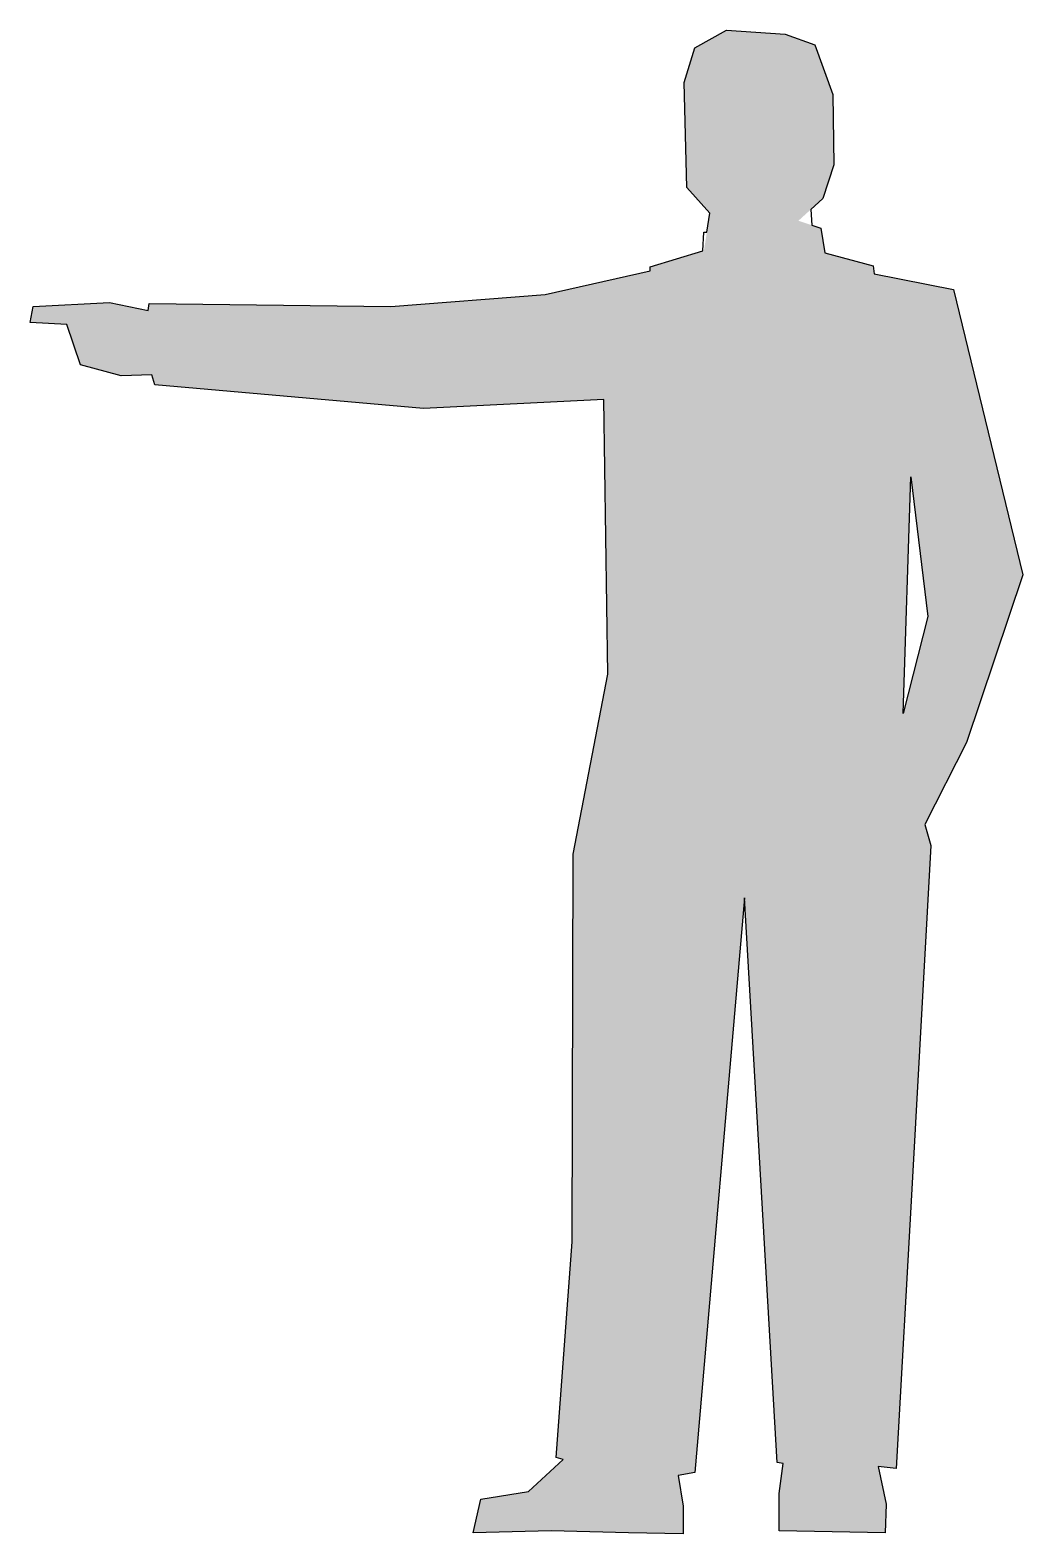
# Model space of a CAD drawing. Extents: x 2172 to 3372, y -4507 to -2689.
import ezdxf

# ---------------------------------------------------------------- set-up
doc = ezdxf.new("R2010")
doc.units = 0
doc.layers.get('0').update_dxf_attribs({"linetype": 'CONTINUOUS'})

# ---------------------------------------------------------------- blocks, each defined once
blk = doc.blocks.new('*U0')
at = {"linetype": 'CONTINUOUS'}
for points in [[(3013.7, -2689.4), (2975.4, -2710.9), (3084.4, -2694.2)], [(3084.4, -2694.2), (2975.4, -2710.9), (3120.3, -2707.4)], [(3120.3, -2707.4), (2975.4, -2710.9), (3141.9, -2767.2)], [(2975.4, -2710.9), (2962.3, -2752.9), (3141.9, -2767.2)], [(2962.3, -2752.9), (2965.8, -2879.8), (3141.9, -2767.2)], [(3141.9, -2767.2), (2965.8, -2879.8), (3143.1, -2852.3)], [(3143.1, -2852.3), (2965.8, -2879.8), (3129.9, -2893)], [(2965.8, -2879.8), (2993.4, -2910.9), (3129.9, -2893)], [(3129.9, -2893), (2993.4, -2910.9), (3100.5, -2919.9)], [(2993.4, -2910.9), (2986.3, -2956.1), (3100.5, -2919.9)], [(3100.5, -2919.9), (2986.3, -2956.1), (3127.5, -2928.9)], [(3127.5, -2928.9), (2986.3, -2956.1), (3132.3, -2958.8)], [(2986.3, -2956.1), (2921.5, -2975.6), (3132.3, -2958.8)], [(3132.3, -2958.8), (2921.5, -2975.6), (3191, -2974.4)], [(2921.5, -2980.4), (2794.6, -3009.1), (3192.2, -2984)], [(3191, -2974.4), (2921.5, -2975.6), (3192.2, -2984)], [(2921.5, -2975.6), (2921.5, -2980.4), (3192.2, -2984)], [(3192.2, -2984), (2794.6, -3009.1), (3288, -3003.1)], [(2794.6, -3009.1), (2607.8, -3023.5), (3236.5, -3229.5)], [(3288, -3003.1), (2794.6, -3009.1), (3236.5, -3229.5)], [(3288, -3003.1), (3236.5, -3229.5), (3371.8, -3348)], [(2175.5, -3023.5), (2171.9, -3042.7), (2314.4, -3028.3)], [(2314.4, -3028.3), (2171.9, -3042.7), (2216.2, -3045.1)], [(2267.7, -3018.7), (2175.5, -3023.5), (2314.4, -3028.3)], [(2314.4, -3028.3), (2216.2, -3045.1), (2865.3, -3136.1)], [(2315.6, -3019.9), (2314.4, -3028.3), (2607.8, -3023.5)], [(2607.8, -3023.5), (2314.4, -3028.3), (2865.3, -3136.1)], [(2607.8, -3023.5), (2865.3, -3136.1), (3236.5, -3229.5)], [(2216.2, -3045.1), (2232.9, -3094.2), (2319.2, -3106.1)], [(2216.2, -3045.1), (2319.2, -3106.1), (2865.3, -3136.1)], [(2232.9, -3094.2), (2282, -3107.3), (2319.2, -3106.1)], [(2319.2, -3106.1), (2322.8, -3118.1), (2865.3, -3136.1)], [(2322.8, -3118.1), (2647.3, -3146.8), (2865.3, -3136.1)], [(2865.3, -3136.1), (2870, -3467.8), (3236.5, -3229.5)], [(3236.5, -3229.5), (2870, -3467.8), (3226.9, -3515.7)], [(3236.5, -3229.5), (3256.8, -3398.3), (3371.8, -3348)], [(3371.8, -3348), (3256.8, -3398.3), (3303.6, -3550.4)], [(3256.8, -3398.3), (3226.9, -3515.7), (3303.6, -3550.4)], [(2870, -3467.8), (2828.1, -3685.7), (3226.9, -3515.7)], [(3226.9, -3515.7), (2828.1, -3685.7), (3303.6, -3550.4)], [(3303.6, -3550.4), (2828.1, -3685.7), (3253.3, -3649.8)], [(3253.3, -3649.8), (2828.1, -3685.7), (3260.4, -3675)], [(2828.1, -3685.7), (2826.9, -4154), (3035.3, -3738.4)], [(3260.4, -3675), (2828.1, -3685.7), (3035.3, -3738.4)], [(3260.4, -3675), (3035.3, -3738.4), (3237.7, -4090.5)], [(3035.3, -3738.4), (2826.9, -4154), (2975.4, -4433)], [(3035.3, -3738.4), (3074.8, -4421), (3237.7, -4090.5)], [(3237.7, -4090.5), (3074.8, -4421), (3197, -4425.8)], [(3237.7, -4090.5), (3197, -4425.8), (3218.5, -4428.2)], [(2826.9, -4154), (2807.8, -4415), (2975.4, -4433)], [(2807.8, -4415), (2816.2, -4417.4), (2975.4, -4433)], [(2816.2, -4417.4), (2774.2, -4455.8), (2975.4, -4433)], [(2975.4, -4433), (2774.2, -4455.8), (2955.1, -4436.6)], [(3074.8, -4421), (3082, -4422.2), (3197, -4425.8)], [(3082, -4422.2), (3077.2, -4458.2), (3197, -4425.8)], [(3197, -4425.8), (3077.2, -4458.2), (3206.5, -4471.3)], [(2955.1, -4436.6), (2774.2, -4455.8), (2961.1, -4473.7)], [(2716.8, -4465.3), (2707.2, -4506.1), (2801.8, -4503.7)], [(2774.2, -4455.8), (2716.8, -4465.3), (2961.1, -4473.7)], [(2716.8, -4465.3), (2801.8, -4503.7), (2961.1, -4473.7)], [(3077.2, -4458.2), (3077.2, -4503.7), (3206.5, -4471.3)], [(3206.5, -4471.3), (3077.2, -4503.7), (3205.4, -4506.1)], [(2961.1, -4473.7), (2801.8, -4503.7), (2961.1, -4507.3)], [(2801.8, -4503.7), (2895.2, -4506.1), (2961.1, -4507.3)]]:
    blk.add_solid(points, dxfattribs=at)

msp = doc.modelspace()

# ---------------------------------------------------------------- linework, layer by layer
at = {"color": 0}
for points in [[(3141.9, -2767.2), (3143.1, -2852.3), (3129.9, -2893), (3115.5, -2906.1), (3116.7, -2925.3), (3127.5, -2928.9), (3132.3, -2958.8), (3191, -2974.4), (3192.2, -2984), (3288, -3003.1), (3371.8, -3348), (3303.6, -3550.4), (3253.3, -3649.8), (3260.4, -3675), (3237.7, -4090.5), (3218.5, -4428.2), (3197, -4425.8), (3206.5, -4471.3), (3205.4, -4506.1), (3077.2, -4503.7), (3077.2, -4458.2), (3082, -4422.2), (3074.8, -4421), (3035.3, -3738.4), (2975.4, -4433), (2955.1, -4436.6), (2961.1, -4473.7), (2961.1, -4507.3), (2895.2, -4506.1), (2801.8, -4503.7), (2707.2, -4506.1), (2716.8, -4465.3), (2774.2, -4455.8), (2816.2, -4417.4), (2807.8, -4415), (2826.9, -4154), (2828.1, -3685.7), (2870, -3467.8), (2865.3, -3136.1), (2647.3, -3146.8), (2322.8, -3118.1), (2319.2, -3106.1), (2282, -3107.3), (2232.9, -3094.2), (2216.2, -3045.1), (2171.9, -3042.7), (2175.5, -3023.5), (2267.7, -3018.7), (2314.4, -3028.3), (2315.6, -3019.9), (2607.8, -3023.5), (2794.6, -3009.1), (2921.5, -2980.4), (2921.5, -2975.6), (2985, -2956.4), (2986.2, -2933.7), (2989.8, -2933.7), (2993.4, -2910.9), (2965.8, -2879.8), (2962.3, -2752.9), (2975.4, -2710.9), (3013.7, -2689.4), (3084.4, -2694.2), (3120.3, -2707.4), (3141.9, -2767.2)], [(3141.9, -2767.2), (3143.1, -2852.3), (3129.9, -2893), (3115.5, -2906.1), (3116.7, -2925.3), (3127.5, -2928.9), (3132.3, -2958.8), (3191, -2974.4), (3192.2, -2984), (3288, -3003.1), (3371.8, -3348), (3303.6, -3550.4), (3253.3, -3649.8), (3260.4, -3675), (3237.7, -4090.5), (3218.5, -4428.2), (3197, -4425.8), (3206.5, -4471.3), (3205.4, -4506.1), (3077.2, -4503.7), (3077.2, -4458.2), (3082, -4422.2), (3074.8, -4421), (3035.3, -3738.4), (2975.4, -4433), (2955.1, -4436.6), (2961.1, -4473.7), (2961.1, -4507.3), (2895.2, -4506.1), (2801.8, -4503.7), (2707.2, -4506.1), (2716.8, -4465.3), (2774.2, -4455.8), (2816.2, -4417.4), (2807.8, -4415), (2826.9, -4154), (2828.1, -3685.7), (2870, -3467.8), (2865.3, -3136.1), (2647.3, -3146.8), (2322.8, -3118.1), (2319.2, -3106.1), (2282, -3107.3), (2232.9, -3094.2), (2216.2, -3045.1), (2171.9, -3042.7), (2175.5, -3023.5), (2267.7, -3018.7), (2314.4, -3028.3), (2315.6, -3019.9), (2607.8, -3023.5), (2794.6, -3009.1), (2921.5, -2980.4), (2921.5, -2975.6), (2985, -2956.4), (2986.2, -2933.7), (2989.8, -2933.7), (2993.4, -2910.9), (2965.8, -2879.8), (2962.3, -2752.9), (2975.4, -2710.9), (3013.7, -2689.4), (3084.4, -2694.2), (3120.3, -2707.4), (3141.9, -2767.2), (3141.9, -2767.2)], [(3236.5, -3229.5), (3256.8, -3398.3), (3226.9, -3515.7), (3236.5, -3229.5)], [(3236.5, -3229.5), (3256.8, -3398.3), (3226.9, -3515.7), (3236.5, -3229.5), (3236.5, -3229.5)]]:
    msp.add_lwpolyline(points, dxfattribs=at)

# ---------------------------------------------------------------- block references
at = {"color": 0, "linetype": 'CONTINUOUS'}
msp.add_blockref('*U0', (0, 0), dxfattribs=at)

doc.saveas('drawing.dxf')
